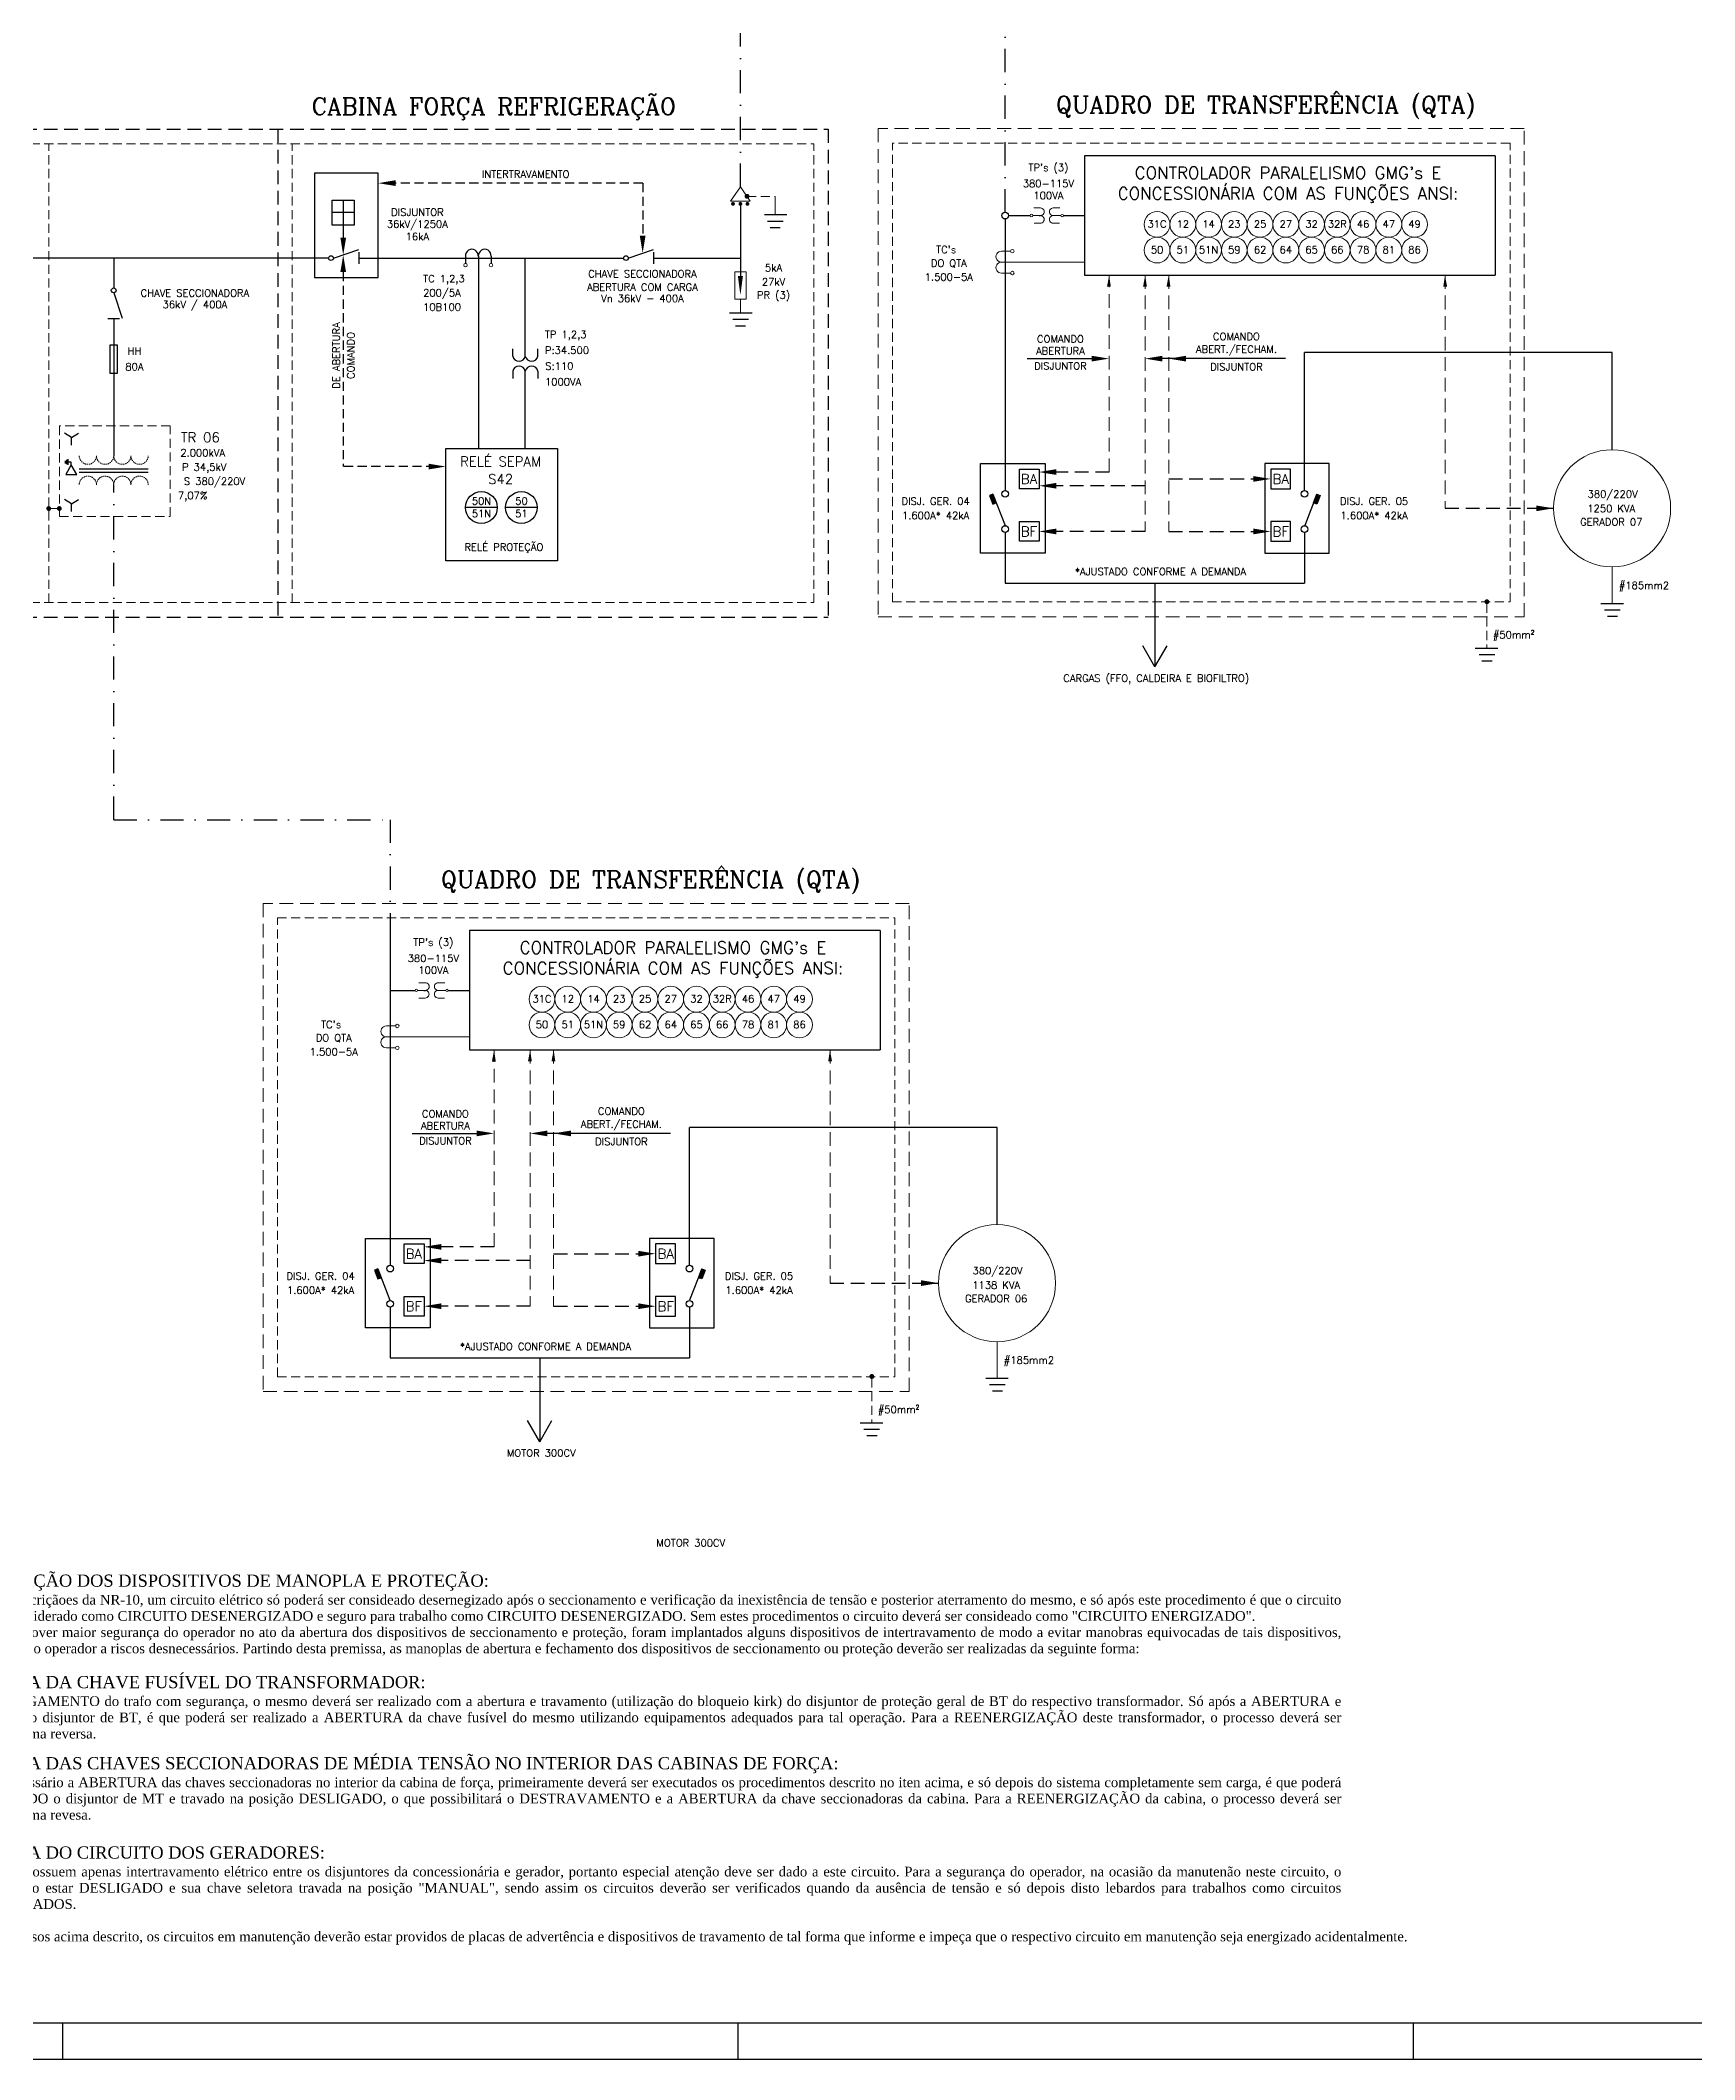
# Model space of a CAD drawing. Header units: millimetres. Extents: x 997 to 4249, y 599 to 1440.
# Drawn here: x 2699 to 3153, y 599 to 1152 of the extents above; entities that cross this region are included whole.
import ezdxf
from ezdxf.enums import TextEntityAlignment as Align

# ---------------------------------------------------------------- set-up
doc = ezdxf.new("R2010")
doc.units = ezdxf.units.MM
for name, pattern in [('DASHDOT', [25.4, 12.7, -6.35, 0, -6.35]), ('DASHDOT2', [12.7, 6.35, -3.175, 0, -3.175]), ('HIDDEN', [0.375, 0.25, -0.125])]:
    doc.linetypes.add(name, pattern=pattern)
for name, color, linetype in [('AT', 5, 'Continuous'), ('BT', 5, 'Continuous'), ('CARIMBO', 8, 'Continuous'), ('LUMINARIA', 1, 'Continuous')]:
    doc.layers.add(name, color=color, linetype=linetype)
doc.styles.add('ROMANC', font='romanc', dxfattribs={"height": 0.3})
doc.styles.add('ROMANS', font='ROMANS.SHX')

# ---------------------------------------------------------------- blocks, each defined once
blk = doc.blocks.new('SETA')
at = {"layer": 'BT'}
blk.add_lwpolyline([(0, 0, 0, 0.1, 0), (0, 0.378, 0.1, 0.1, 0)], format="xyseb", dxfattribs=at)

msp = doc.modelspace()

# ---------------------------------------------------------------- hatches: boundary and pattern name
at = {"layer": 'BT'}
for points in [[(2960.34, 1025.09), (2961.24, 1025.44), (2960.29, 1027.86), (2959.39, 1027.51)], [(3049.06, 1025.09), (3048.16, 1025.44), (3049.11, 1027.86), (3050.01, 1027.51)], [(2791.84, 812.89), (2792.74, 813.24), (2791.79, 815.66), (2790.89, 815.3)], [(2880.56, 812.89), (2879.66, 813.24), (2880.61, 815.66), (2881.51, 815.3)]]:
    msp.add_hatch(color=256, dxfattribs=at).paths.add_polyline_path(points)

# ---------------------------------------------------------------- linework, layer by layer
at = {"linetype": 'HIDDEN', "ltscale": 15}
for p, q in [((2497.78, 1127.78, 181.28), (2915.21, 1127.78, 181.28)), ((2764.41, 1127.78, 756.52), (2764.41, 994.16, 756.52)), ((2915.21, 1127.78, 756.52), (2915.21, 994.16, 756.52)), ((2992.17, 1033.9, -5747.39), (2977.71, 1033.9, -5747.39)), ((3002.05, 1030.15, -5747.39), (2977.71, 1030.15, -5747.39)), ((3008.49, 1032.02, -5747.39), (3034.78, 1032.02, -5747.39)), ((3084.23, 1023.97, -7556.21), (3113.9, 1023.97, -7556.21)), ((3002.05, 1017.64, -5579.57), (2977.71, 1017.64, -5579.57)), ((3008.49, 1017.64, -5579.57), (3034.78, 1017.64, -5579.57)), ((2497.78, 994.16, 755.45), (2915.21, 994.16, 755.45)), ((2823.67, 821.7, 1808.83), (2809.21, 821.7, 1808.83)), ((2839.99, 819.82, 1808.83), (2866.28, 819.82, 1808.83)), ((2833.55, 817.94, 1808.83), (2809.21, 817.94, 1808.83)), ((2915.74, 811.76), (2945.4, 811.76)), ((2833.55, 805.43, 1976.64), (2809.21, 805.43, 1976.64)), ((2839.99, 805.43, 1976.64), (2866.28, 805.43, 1976.64))]:
    msp.add_line(p, q, dxfattribs=at)
at = {"linetype": 'HIDDEN', "lineweight": 13, "ltscale": 15}
for p, q in [((3105.91, 1127.99, -7556.21), (2928.91, 1127.99, -7556.21)), ((2928.91, 1127.99, -7556.21), (2928.91, 994.25, -7556.21)), ((3105.91, 994.25, -7556.21), (3105.91, 1127.99, -7556.21)), ((2928.91, 994.25, -7556.21), (3105.91, 994.25, -7556.21)), ((2937.41, 915.78), (2760.41, 915.78)), ((2760.41, 915.78), (2760.41, 782.05)), ((2937.41, 782.05), (2937.41, 915.78)), ((2760.41, 782.05), (2937.41, 782.05))]:
    msp.add_line(p, q, dxfattribs=at)
at = {"linetype": 'HIDDEN', "ltscale": 10}
for p, q in [((2864.38, 1113.03, -348.53), (2796.68, 1113.03, -347.28)), ((2864.38, 1113.03, -347.5), (2864.38, 1098.44, -347.5)), ((2782.34, 1088.65, -347.5), (2782.34, 1035.41, -347.5)), ((2807.54, 1035.41, -348.29), (2782.34, 1035.41, -347.5))]:
    msp.add_line(p, q, dxfattribs=at)
for p, q in [((2782.34, 1108.35, -347.5), (2782.34, 1101.54, -347.5)), ((2785.37, 1104.98, -347.5), (2779.31, 1104.98, -347.5)), ((2706.26, 1036.28, 279.26), (2706.26, 1037.01, 279.26)), ((2706.63, 1036.07, 279.26), (2706.63, 1037.21, 279.26)), ((2707, 1035.87, 279.26), (2707, 1037.42, 279.26)), ((2707.83, 1036.65, 279.26), (2707, 1036.65, 279.26)), ((2707.83, 1035.88, 279.26), (2707.83, 1036.65, 279.26)), ((2710.02, 1034.83, -347.5), (2728.9, 1034.83, -347.5)), ((2710.02, 1033.85, -347.5), (2728.9, 1033.85, -347.5)), ((2705.54, 599.09), (2705.54, 609.09)), ((2890.54, 599.09), (2890.54, 609.09)), ((3075.54, 599.09), (3075.54, 609.09))]:
    msp.add_line(p, q)
at = {"color": 5, "ltscale": 100}
for p, q in [((2903.9, 1104.33, 672.44), (2897.72, 1104.33, 672.44)), ((2902.86, 1102.57, 672.44), (2898.56, 1102.57, 672.44)), ((2902.08, 1100.82, 672.44), (2899.28, 1100.82, 672.44)), ((2894.39, 1077.41, 195.18), (2888.2, 1077.41, 195.18)), ((2893.35, 1075.65, 195.18), (2889.05, 1075.65, 195.18)), ((2892.57, 1073.89, 195.18), (2889.77, 1073.89, 195.18)), ((3092.45, 985.71, -7556.21), (3098.64, 985.71, -7556.21)), ((3093.5, 983.95, -7556.21), (3097.8, 983.95, -7556.21)), ((3094.28, 982.19, -7556.21), (3097.08, 982.19, -7556.21))]:
    msp.add_line(p, q, dxfattribs=at)
at = {"ltscale": 15}
for p, q in [((2969.75, 1064.97, -6547.19), (2987.41, 1064.97, -6547.19)), ((3040.51, 1064.97, -6547.19), (3006.78, 1064.97, -6547.19)), ((2801.25, 852.77, 1009.03), (2818.91, 852.77, 1009.03)), ((2872.01, 852.77, 1009.03), (2838.28, 852.77, 1009.03))]:
    msp.add_line(p, q, dxfattribs=at)
at = {"color": 2, "ltscale": 100}
for p, q in [((3126.86, 997.94, -7556.21), (3133.05, 997.94, -7556.21)), ((3127.9, 996.18, -7556.21), (3132.2, 996.18, -7556.21)), ((3128.68, 994.42, -7556.21), (3131.48, 994.42, -7556.21))]:
    msp.add_line(p, q, dxfattribs=at)
at = {"ltscale": 100}
for p, q in [((2958.36, 785.73), (2964.55, 785.73)), ((2959.4, 783.98), (2963.7, 783.98)), ((2960.18, 782.22), (2962.99, 782.22)), ((2923.95, 773.5), (2930.14, 773.5)), ((2925, 771.75), (2929.3, 771.75)), ((2925.78, 769.99), (2928.58, 769.99))]:
    msp.add_line(p, q, dxfattribs=at)
for points, elevation in [([(2785.37, 1108.35), (2785.37, 1101.54), (2779.31, 1101.54), (2779.31, 1108.35)], -347.5), ([(2974.62, 1011.71), (2956.96, 1011.71), (2956.96, 1036.22), (2974.62, 1036.22)], -6126.58), ([(2967.57, 1034.72), (2972.97, 1034.72), (2972.97, 1029.33), (2967.57, 1029.33)], -5747.39), ([(3034.78, 1011.71), (3052.44, 1011.71), (3052.44, 1036.22), (3034.78, 1036.22)], -6126.58), ([(3041.83, 1034.72), (3036.42, 1034.72), (3036.42, 1029.33), (3041.83, 1029.33)], -5747.39), ([(2967.57, 1020.33), (2972.97, 1020.33), (2972.97, 1014.94), (2967.57, 1014.94)], -5747.39), ([(3041.83, 1020.33), (3036.42, 1020.33), (3036.42, 1014.94), (3041.83, 1014.94)], -5747.39), ([(2806.12, 799.51), (2788.46, 799.51), (2788.46, 824.02), (2806.12, 824.02)], 1429.63), ([(2799.07, 822.52), (2804.48, 822.52), (2804.48, 817.12), (2799.07, 817.12)], 1808.83), ([(2866.28, 799.51), (2883.94, 799.51), (2883.94, 824.02), (2866.28, 824.02)], 1429.63), ([(2873.33, 822.52), (2867.93, 822.52), (2867.93, 817.12), (2873.33, 817.12)], 1808.83), ([(2799.07, 808.13), (2804.48, 808.13), (2804.48, 802.73), (2799.07, 802.73)], 1808.83), ([(2873.33, 808.13), (2867.93, 808.13), (2867.93, 802.73), (2873.33, 802.73)], 1808.83)]:
    msp.add_lwpolyline(points, close=True, dxfattribs=dict(elevation=elevation))
at = {"lineweight": 13, "ltscale": 0.5, "const_width": 0.52}
for points, elevation in [([(2889.13, 1107.61, 1), (2889.13, 1107.09, 1)], 3.58), ([(2891.15, 1107.61, 1), (2891.15, 1107.09, 1)], 129.76), ([(2893.08, 1107.61, 1), (2893.08, 1107.09, 1)], 3.58)]:
    msp.add_lwpolyline(points, format="xyb", close=True, dxfattribs=dict(at, elevation=elevation))
at = {"linetype": 'HIDDEN', "lineweight": 13, "ltscale": 10, "elevation": 409.11}
msp.add_lwpolyline([(2704.59, 1021.77), (2734.94, 1021.77), (2734.94, 1046.55), (2704.59, 1046.55)], close=True, dxfattribs=at)
for centre, radius in [((2963.7, 1104.14, -6967.79), 0.925), ((2779, 1092.52, -347.18), 0.648), ((2859.79, 1092.52, -347.5), 0.648), ((2719.46, 1083.67, -347.5), 0.648), ((2963.7, 1027.95, -6967.79), 0.925), ((3045.7, 1027.95, -6967.79), 0.925), ((2963.7, 1018.29, -6967.79), 0.925), ((3045.7, 1018.29, -6967.79), 0.925), ((2795.2, 815.74, 588.42), 0.925), ((2877.2, 815.74, 588.42), 0.925), ((2795.2, 806.08, 588.42), 0.925), ((2877.2, 806.08, 588.42), 0.925)]:
    msp.add_circle(centre, radius)
at = {"linetype": 'Continuous', "lineweight": 13, "ltscale": 1.5}
for centre in [(3005.3, 1101.74, -6547.19), (3012.36, 1101.74, -6547.19), (3019.41, 1101.74, -6547.19), (3026.46, 1101.74, -6547.19), (3033.52, 1101.74, -6547.19), (3040.57, 1101.74, -6547.19), (3047.63, 1101.74, -6547.19), (3054.68, 1101.74, -6547.19), (3061.74, 1101.74, -6547.19), (3068.79, 1101.74, -6547.19), (3075.84, 1101.74, -6547.19), (3005.3, 1094.69, -6547.19), (3012.36, 1094.69, -6547.19), (3019.41, 1094.69, -6547.19), (3026.46, 1094.69, -6547.19), (3033.52, 1094.69, -6547.19), (3040.57, 1094.69, -6547.19), (3047.63, 1094.69, -6547.19), (3054.68, 1094.69, -6547.19), (3061.74, 1094.69, -6547.19), (3068.79, 1094.69, -6547.19), (3075.84, 1094.69, -6547.19), (2836.8, 889.54, 1009.03), (2843.86, 889.54, 1009.03), (2850.91, 889.54, 1009.03), (2857.97, 889.54, 1009.03), (2865.02, 889.54, 1009.03), (2872.07, 889.54, 1009.03), (2879.13, 889.54, 1009.03), (2886.18, 889.54, 1009.03), (2893.24, 889.54, 1009.03), (2900.29, 889.54, 1009.03), (2907.35, 889.54, 1009.03), (2836.8, 882.48, 1009.03), (2843.86, 882.48, 1009.03), (2850.91, 882.48, 1009.03), (2857.97, 882.48, 1009.03), (2865.02, 882.48, 1009.03), (2872.07, 882.48, 1009.03), (2879.13, 882.48, 1009.03), (2886.18, 882.48, 1009.03), (2893.24, 882.48, 1009.03), (2900.29, 882.48, 1009.03), (2907.35, 882.48, 1009.03)]:
    msp.add_circle(centre, 3.53, dxfattribs=at)
at = {"linetype": 'HIDDEN', "lineweight": 13, "ltscale": 1.5}
for centre, start, end in [((2712.38, 1038.38, -347.5), 179.9989, 0.0011), ((2717.1, 1038.38, -347.5), 179.9989, 0.0011), ((2721.83, 1038.38, -347.5), 179.9989, 0.0011), ((2726.55, 1038.38, -347.5), 179.9989, 0.0011), ((2712.38, 1030.42, -347.5), 359.9989, 180.0011), ((2717.1, 1030.42, -347.5), 359.9989, 180.0011), ((2721.83, 1030.42, -347.5), 359.9989, 180.0011), ((2726.55, 1030.42, -347.5), 359.9989, 180.0011)]:
    msp.add_arc(centre, 2.36, start, end, dxfattribs=at)
at = {"layer": 'AT', "linetype": 'HIDDEN', "lineweight": 13, "ltscale": 10}
for p, q in [((2501.69, 1123.77, 181.28), (2911.3, 1123.77, 181.28)), ((2701.67, 998.16, 756.52), (2701.67, 1123.77, 756.52)), ((2768.32, 998.16, 756.52), (2768.32, 1123.77, 756.52)), ((2911.3, 998.16, 756.52), (2911.3, 1123.77, 756.52)), ((2932.82, 998.33, -7556.21), (2932.82, 1123.98, -7556.21)), ((3101.99, 1123.98, -7556.21), (2932.82, 1123.98, -7556.21)), ((3101.99, 998.33, -7556.21), (3101.99, 1123.98, -7556.21)), ((2892.96, 1109.39, 424.18), (2900.71, 1109.39, 424.18)), ((2704.46, 1023.91, 858.65), (2701.67, 1023.91, 858.65)), ((2501.69, 998.16, 755.45), (2911.3, 998.16, 755.45)), ((2932.82, 998.33, -6103.08), (3101.99, 998.33, -6103.08)), ((3095.65, 997.89, -7556.21), (3095.65, 985.71, -7556.21)), ((2764.32, 911.78, -241.82), (2933.49, 911.78)), ((2764.32, 786.12), (2764.32, 911.78)), ((2933.49, 786.12), (2933.49, 911.78)), ((2764.32, 786.12, 1453.13), (2933.49, 786.12, 1453.13)), ((2927.15, 785.68), (2927.15, 773.5))]:
    msp.add_line(p, q, dxfattribs=at)
at = {"layer": 'AT', "lineweight": 13, "ltscale": 10}
for p, q in [((2900.71, 1109.39, 672.44), (2900.71, 1104.33, 672.44)), ((2891.19, 1081.21, 195.18), (2891.19, 1077.41, 195.18)), ((2961.45, 785.73), (2961.45, 795.71))]:
    msp.add_line(p, q, dxfattribs=at)
at = {"layer": 'AT', "color": 5, "linetype": 'DASHDOT2'}
for p, q in [((2719.46, 938.66, -347.5), (2719.46, 1030.42, -347.5)), ((2719.46, 938.66, -347.5), (2795.2, 938.66, -347.5)), ((2795.2, 938.66, -347.5), (2795.2, 908.31, 588.42))]:
    msp.add_line(p, q, dxfattribs=at)
at = {"layer": 'AT', "color": 2, "lineweight": 13, "ltscale": 10}
msp.add_line((3129.95, 997.94, -7556.21), (3129.95, 1007.92, -7556.21), dxfattribs=at)
at = {"layer": 'AT', "color": 7, "lineweight": 13, "ltscale": 800}
for points in [[(2791.95, 1113.03, -347.28), (2796.68, 1113.82, -347.28), (2796.68, 1112.25, -347.28)], [(2782.34, 1093.38, -347.5), (2781.56, 1098.11, -347.5), (2783.13, 1098.11, -347.5)], [(2864.38, 1093.88, -347.5), (2863.59, 1098.61, -347.5), (2865.16, 1098.61, -347.5)], [(2782.34, 1093.38, -347.5), (2781.56, 1088.65, -347.5), (2783.13, 1088.65, -347.5)], [(2992.17, 1087.82, -6547.19), (2992.63, 1084.67, -6547.19), (2991.58, 1084.67, -6547.19)], [(3002.05, 1087.86, -6547.19), (3002.5, 1084.7, -6547.19), (3001.46, 1084.7, -6547.19)], [(3008.49, 1087.86, -6547.19), (3008.95, 1084.7, -6547.19), (3007.9, 1084.7, -6547.19)], [(3084.17, 1087.84, -6547.19), (3083.71, 1084.69, -6547.19), (3084.76, 1084.69, -6547.19)], [(2992.15, 1064.97, -6547.19), (2987.41, 1064.18, -6547.19), (2987.41, 1065.75, -6547.19)], [(3002.05, 1064.97, -6547.19), (3006.78, 1065.75, -6547.19), (3006.78, 1064.18, -6547.19)], [(3008.49, 1064.97, -6547.19), (3013.22, 1065.75, -6547.19), (3013.22, 1064.18, -6547.19)], [(2810.46, 1035.41, -347.86), (2805.73, 1036.19, -347.86), (2805.73, 1034.62, -347.86)], [(2972.97, 1033.9, -5747.39), (2977.71, 1034.69, -5747.39), (2977.71, 1033.12, -5747.39)], [(2972.97, 1030.15, -5747.39), (2977.71, 1029.36, -5747.39), (2977.71, 1030.93, -5747.39)], [(3036.42, 1032.02, -5747.39), (3031.69, 1031.24, -5747.39), (3031.69, 1032.81, -5747.39)], [(3113.9, 1023.97, -7555.14), (3109.17, 1023.18, -7555.14), (3109.17, 1024.75, -7555.14)], [(2972.97, 1017.64, -5747.39), (2977.71, 1016.85, -5747.39), (2977.71, 1018.42, -5747.39)], [(3036.42, 1017.64, -5747.39), (3031.69, 1016.85, -5747.39), (3031.69, 1018.42, -5747.39)]]:
    msp.add_solid(points, dxfattribs=at)
at = {"layer": 'AT', "lineweight": 13, "ltscale": 800}
for points in [[(2823.67, 875.62, 1009.03), (2824.13, 872.46, 1009.03), (2823.08, 872.46, 1009.03)], [(2833.55, 875.65, 1009.03), (2834.01, 872.5, 1009.03), (2832.96, 872.5, 1009.03)], [(2839.99, 875.65, 1009.03), (2840.45, 872.5, 1009.03), (2839.4, 872.5, 1009.03)], [(2915.67, 875.64, 1009.03), (2915.21, 872.49, 1009.03), (2916.26, 872.49, 1009.03)], [(2823.65, 852.77, 1009.03), (2818.91, 851.98, 1009.03), (2818.91, 853.55, 1009.03)], [(2833.55, 852.77, 1009.03), (2838.28, 853.55, 1009.03), (2838.28, 851.98, 1009.03)], [(2839.99, 852.77, 1009.03), (2844.73, 853.55, 1009.03), (2844.73, 851.98, 1009.03)], [(2804.48, 821.7, 1808.83), (2809.21, 822.48, 1808.83), (2809.21, 820.91, 1808.83)], [(2804.48, 817.94, 1808.83), (2809.21, 817.16, 1808.83), (2809.21, 818.73, 1808.83)], [(2867.93, 819.82, 1808.83), (2863.19, 819.04, 1808.83), (2863.19, 820.61, 1808.83)], [(2945.4, 811.76, 1.08), (2940.67, 810.98, 1.08), (2940.67, 812.55, 1.08)], [(2804.48, 805.43, 1808.83), (2809.21, 804.65, 1808.83), (2809.21, 806.22, 1808.83)], [(2867.93, 805.43, 1808.83), (2863.19, 804.65, 1808.83), (2863.19, 806.22, 1808.83)]]:
    msp.add_solid(points, dxfattribs=at)
at = {"layer": 'BT', "linetype": 'DASHDOT', "ltscale": 0.5}
for p, q in [((2891.14, 1112.03, 3.58), (2891.14, 1163.17, 3.58)), ((2963.7, 1105.06, -6967.79), (2963.7, 1163.04, -6967.79))]:
    msp.add_line(p, q, dxfattribs=at)
at = {"layer": 'BT'}
for p, q in [((3097.92, 1120.51, -6547.19), (2985.46, 1120.51, -6547.19)), ((2985.46, 1120.51, -6547.19), (2985.46, 1087.86, -6547.19)), ((2891.15, 1107.09, 129.76), (2891.15, 1092.52, 129.76)), ((2963.7, 1103.21, -6967.79), (2963.7, 1028.87, -6967.79)), ((2963.7, 1103.21, -6967.79), (2963.7, 1094.4, -6967.79)), ((2964.62, 1104.15, -6547.19), (2970.56, 1104.15, -6547.19)), ((2972.97, 1104.15, -6547.19), (2973.36, 1104.15, -6547.19)), ((2979.64, 1104.15, -6547.19), (2985.46, 1104.15, -6547.19)), ((2778.37, 1092.52, -347.5), (2519.49, 1092.52, -347.5)), ((2719.46, 1092.52, -347.5), (2719.46, 1084.32, -347.5)), ((2779.65, 1092.52, -347.18), (2786.6, 1094.88, -347.5)), ((2786.7, 1090.93, -347.5), (2786.7, 1094.12, -347.5)), ((2786.7, 1092.52, -347.5), (2859.15, 1092.52, -347.5)), ((2815.85, 1093.03, -349.11), (2815.85, 1091.05, -349.11)), ((2819.36, 1093.03, -349.11), (2819.36, 1040.37, -349.11)), ((2822.85, 1093.02, -349.11), (2822.85, 1091.05, -349.11)), ((2832.23, 1065.69, -409.67), (2832.23, 1092.52, 795.93)), ((2860.43, 1092.52, -347.5), (2867.38, 1094.88, -347.82)), ((2867.48, 1090.93, -347.82), (2867.48, 1094.12, -347.82)), ((2867.48, 1092.52, -347.5), (2891.15, 1092.52, -347.5)), ((2891.15, 1092.52, -347.5), (2891.15, 1087.36, -225.42)), ((2985.46, 1087.86, -6547.19), (3097.92, 1087.86, -6547.19)), ((2719.46, 1083.02, -347.5), (2721.82, 1076.07, -347.82)), ((2717.86, 1075.98, -347.82), (2721.06, 1075.98, -347.82)), ((2719.46, 1075.98, -347.5), (2719.46, 1038.38, -347.5)), ((2828.77, 1065.68, -348.57), (2828.77, 1067.65, -348.57)), ((2835.69, 1065.68, -348.57), (2835.69, 1067.65, -348.57)), ((2832.23, 1065.67, 737.55), (2832.23, 1065.68, 737.55)), ((2832.23, 1065.68, -348.57), (2832.23, 1065.68, -348.57)), ((3045.7, 1028.87, -6967.79), (3045.7, 1066.61, -6967.79)), ((3129.95, 1066.61, -7556.21), (3045.7, 1066.61, -7556.21)), ((3129.95, 1040.02, -7556.21), (3129.95, 1066.61, -7556.21)), ((2828.77, 1061.53, -348.57), (2828.77, 1059.56, -348.57)), ((2832.23, 1040.37, 737.55), (2832.23, 1061.54, 737.55)), ((2832.23, 1061.53, 737.55), (2832.23, 1061.54, 737.55)), ((2835.69, 1061.53, -348.57), (2835.69, 1059.56, -348.57)), ((2707.91, 1043.37, 279.26), (2706.03, 1044.56, 279.26)), ((2707.91, 1043.37, 279.26), (2709.8, 1044.56, 279.26)), ((2707.91, 1041.29, 279.26), (2707.91, 1043.37, 279.26)), ((2707.91, 1025.16, 279.26), (2706.03, 1026.35, 279.26)), ((2707.91, 1025.16, 279.26), (2709.8, 1026.35, 279.26)), ((2707.91, 1023.08, 279.26), (2707.91, 1025.16, 279.26)), ((2824.54, 1024.19, -347.86), (2815.83, 1024.19, -347.86)), ((2835.48, 1024.19, -347.86), (2826.77, 1024.19, -347.86)), ((2960.29, 1027.86, -5747.39), (2963.65, 1019.26, -6547.19)), ((3049.11, 1027.86, -5747.39), (3045.75, 1019.26, -6547.19)), ((2963.7, 1017.36, -6967.79), (2963.7, 1003.46, -6967.79)), ((3045.7, 1017.36, -6967.79), (3045.7, 1003.46, -6967.79)), ((2963.7, 1003.46, -6967.79), (3045.7, 1003.46, -6967.79)), ((3004.7, 1003.46, -6967.79), (3004.7, 980.53, -6967.79)), ((3004.7, 980.53, -6967.79), (3001.37, 986.3, -6967.79)), ((3004.7, 980.53, -6967.79), (3008.03, 986.3, -6967.79)), ((2795.2, 908.31, 588.42), (2795.2, 816.67, 588.42)), ((2929.42, 908.3, 1009.03), (2816.96, 908.3, 1009.03)), ((2816.96, 908.3, 1009.03), (2816.96, 875.65, 1009.03)), ((2795.2, 891.95, 1009.03), (2802.06, 891.95, 1009.03)), ((2804.47, 891.95, 1009.03), (2804.86, 891.95, 1009.03)), ((2811.14, 891.95, 1009.03), (2816.96, 891.95, 1009.03)), ((2816.96, 875.65, 1009.03), (2929.42, 875.65, 1009.03)), ((2877.2, 816.67, 588.42), (2877.2, 854.41, 588.42)), ((2961.45, 854.41), (2877.2, 854.41)), ((2961.45, 827.81), (2961.45, 854.41)), ((2791.79, 815.66, 1808.83), (2795.15, 807.05, 1009.03)), ((2880.61, 815.66, 1808.83), (2877.25, 807.05, 1009.03)), ((2795.2, 805.16, 588.42), (2795.2, 791.26, 588.42)), ((2877.2, 805.16, 588.42), (2877.2, 791.26, 588.42)), ((2795.2, 791.26, 588.42), (2877.2, 791.26, 588.42)), ((2836.2, 791.26, 588.42), (2836.2, 768.32, 588.42)), ((2836.2, 768.32, 588.42), (2832.87, 774.1, 588.42)), ((2836.2, 768.32, 588.42), (2839.53, 774.1, 588.42))]:
    msp.add_line(p, q, dxfattribs=at)
at = {"layer": 'BT', "ltscale": 100}
for p, q in [((3097.92, 1120.51, -6547.19), (3097.92, 1087.86, -6547.19)), ((2929.42, 908.3, 1009.03), (2929.42, 875.65, 1009.03))]:
    msp.add_line(p, q, dxfattribs=at)
at = {"layer": 'BT', "lineweight": 13, "ltscale": 0.5}
for p, q in [((2888.43, 1108.13, 550.36), (2891.14, 1112.03, 3.58)), ((2891.14, 1112.03, 3.58), (2893.82, 1108.13, 550.36)), ((2893.82, 1108.13, 550.36), (2888.43, 1108.13, 550.36))]:
    msp.add_line(p, q, dxfattribs=at)
at = {"layer": 'BT', "lineweight": 13, "ltscale": 1.5}
for p, q in [((2973.33, 1106.25, -6547.19), (2971.56, 1106.26, -6547.19)), ((2976.88, 1106.25, -6547.19), (2978.64, 1106.25, -6547.19)), ((2973.33, 1104.15, -6547.19), (2971.23, 1104.16, -6547.19)), ((2973.32, 1102.05, -6547.19), (2971.6, 1102.06, -6547.19)), ((2976.87, 1104.15, -6547.19), (2978.97, 1104.15, -6547.19)), ((2976.87, 1102.05, -6547.19), (2978.59, 1102.05, -6547.19)), ((2962.66, 1094.4, -6967.79), (2965.18, 1094.4, -6967.79)), ((2962.66, 1088.4, -6967.79), (2965.12, 1088.4, -6967.79)), ((2804.83, 891.95, 1009.03), (2802.73, 891.95, 1009.03)), ((2804.83, 894.05, 1009.03), (2803.06, 894.05, 1009.03)), ((2808.37, 891.94, 1009.03), (2810.47, 891.94, 1009.03)), ((2808.38, 894.04, 1009.03), (2810.14, 894.04, 1009.03)), ((2804.82, 889.85, 1009.03), (2803.1, 889.85, 1009.03)), ((2808.37, 889.84, 1009.03), (2810.09, 889.84, 1009.03)), ((2794.16, 882.2, 588.42), (2796.69, 882.2, 588.42)), ((2794.16, 876.2, 588.42), (2796.62, 876.2, 588.42))]:
    msp.add_line(p, q, dxfattribs=at)
at = {"layer": 'BT', "lineweight": 13}
for p, q in [((2962.66, 1091.4, -6967.79), (2985.46, 1091.4, -6967.79)), ((2794.16, 879.2, 588.42), (2816.96, 879.2, 588.42))]:
    msp.add_line(p, q, dxfattribs=at)
at = {"layer": 'BT', "color": 7, "linetype": 'HIDDEN', "lineweight": 13, "ltscale": 15}
for p, q in [((2992.17, 1033.9, -6547.19), (2992.17, 1087.82, -6547.19)), ((3002.05, 1087.86, -6547.19), (3002.05, 1017.64, -6547.19)), ((3008.49, 1087.86, -6547.19), (3008.49, 1017.64, -6547.19)), ((3084.23, 1087.84, -6547.19), (3084.23, 1023.97, -6547.19))]:
    msp.add_line(p, q, dxfattribs=at)
at = {"layer": 'BT', "linetype": 'HIDDEN', "lineweight": 13, "ltscale": 15}
for p, q in [((2823.67, 821.7, 1009.03), (2823.67, 875.62, 1009.03)), ((2833.55, 875.65, 1009.03), (2833.55, 805.43, 1009.03)), ((2839.99, 875.65, 1009.03), (2839.99, 805.43, 1009.03)), ((2915.74, 875.64, 1009.03), (2915.74, 811.76, 1009.03))]:
    msp.add_line(p, q, dxfattribs=at)
at = {"layer": 'BT', "ltscale": 100, "elevation": 73.11}
msp.add_lwpolyline([(2791.95, 1115.74), (2774.43, 1115.74), (2774.43, 1087.22), (2791.95, 1087.22)], close=True, dxfattribs=at)
at = {"layer": 'BT', "lineweight": 13, "ltscale": 0.5, "const_width": 0.667}
for points, elevation in [([(2892.96, 1109.76, -1), (2892.96, 1109.09, -1)], 424.18), ([(2701.67, 1023.58, 1), (2701.67, 1024.24, 1)], 858.65), ([(2704.56, 1023.58, 1), (2704.56, 1024.24, 1)], 283.41)]:
    msp.add_lwpolyline(points, format="xyb", close=True, dxfattribs=dict(at, elevation=elevation))
at = {"layer": 'BT', "lineweight": 13, "ltscale": 0.5, "elevation": 195.18}
msp.add_lwpolyline([(2889.65, 1088.72), (2892.74, 1088.72), (2892.74, 1081.21), (2889.65, 1081.21)], close=True, dxfattribs=at)
at = {"layer": 'BT'}
for points, elevation in [([(2720.55, 1068.67), (2718.37, 1068.67), (2718.37, 1060.95), (2720.55, 1060.95)], 756.52), ([(2810.46, 1040.37), (2841.03, 1040.37), (2841.03, 1009.58), (2810.46, 1009.58)], -349.11), ([(2707.83, 1035.88), (2706.32, 1033.26), (2709.35, 1033.26)], 279.26), ([(2960.29, 1027.86), (2959.39, 1027.51), (2960.34, 1025.09), (2961.24, 1025.44)], -5747.39), ([(3049.11, 1027.86), (3050.01, 1027.51), (3049.06, 1025.09), (3048.16, 1025.44)], -5747.39), ([(2791.79, 815.66), (2790.89, 815.3), (2791.84, 812.89), (2792.74, 813.24)], 1808.83), ([(2880.61, 815.66), (2881.51, 815.3), (2880.56, 812.89), (2879.66, 813.24)], 1808.83)]:
    msp.add_lwpolyline(points, close=True, dxfattribs=dict(at, elevation=elevation))
at = {"layer": 'BT', "color": 0, "lineweight": 13, "ltscale": 0.5, "const_width": 0.667, "elevation": -7556.21}
msp.add_lwpolyline([(3095.65, 998.05, 1), (3095.65, 998.72, 1)], format="xyb", close=True, dxfattribs=at)
at = {"layer": 'BT', "lineweight": 13, "ltscale": 0.5, "const_width": 0.667}
msp.add_lwpolyline([(2927.15, 785.85, 1), (2927.15, 786.52, 1)], format="xyb", close=True, dxfattribs=at)
at = {"layer": 'BT', "lineweight": 13, "ltscale": 1.5}
for centre, radius in [((2970.9, 1104.16, -6547.19), 0.336), ((2979.3, 1104.15, -6547.19), 0.336), ((2815.85, 1090.57, -349.11), 0.48), ((2822.85, 1090.57, -349.11), 0.48), ((2965.66, 1094.4, -6967.79), 0.48), ((2965.66, 1088.4, -6967.79), 0.48), ((2802.4, 891.95, 1009.03), 0.336), ((2810.8, 891.94, 1009.03), 0.336), ((2797.16, 882.2, 588.42), 0.48), ((2797.16, 876.2, 588.42), 0.48)]:
    msp.add_circle(centre, radius, dxfattribs=at)
at = {"layer": 'BT', "color": 2, "lineweight": 13, "ltscale": 0.5}
msp.add_circle((3129.95, 1023.97, -7556.21), 16.05, dxfattribs=at)
at = {"layer": 'BT'}
for centre in [(2820.19, 1024.19, -347.86), (2831.13, 1024.19, -347.86)]:
    msp.add_circle(centre, 4.35, dxfattribs=at)
at = {"layer": 'BT', "lineweight": 13, "ltscale": 0.5}
msp.add_circle((2961.45, 811.76), 16.05, dxfattribs=at)
at = {"layer": 'BT', "lineweight": 13, "ltscale": 1.5}
for centre, radius, start, end in [((2973.33, 1105.2, -6547.19), 1.05, 269.9235, 89.9256), ((2976.87, 1105.2, -6547.19), 1.05, 89.9235, 269.9256), ((2973.32, 1103.1, -6547.19), 1.05, 269.9235, 89.9256), ((2976.87, 1103.1, -6547.19), 1.05, 89.9235, 269.9256), ((2962.66, 1092.9, -6967.79), 1.5, 89.9989, 270.0011), ((2962.66, 1089.9, -6967.79), 1.5, 89.9989, 270.0011), ((2804.82, 890.9, 1009.03), 1.05, 269.9235, 89.9256), ((2804.83, 893, 1009.03), 1.05, 269.9235, 89.9256), ((2808.37, 890.89, 1009.03), 1.05, 89.9235, 269.9256), ((2808.38, 892.99, 1009.03), 1.05, 89.9235, 269.9256), ((2794.16, 880.7, 588.42), 1.5, 89.9989, 270.0011), ((2794.16, 877.7, 588.42), 1.5, 89.9989, 270.0011)]:
    msp.add_arc(centre, radius, start, end, dxfattribs=at)
at = {"layer": 'BT'}
for centre, radius, start, end in [((2817.6, 1093.15, -349.11), 1.76, 356.026, 183.974), ((2821.1, 1093.16, -349.11), 1.75, 355.7693, 184.2307), ((2830.5, 1066.06, -348.57), 1.77, 192.4167, 347.5836), ((2830.5, 1061.15, -348.57), 1.77, 12.4164, 167.5833), ((2833.96, 1066.06, -348.57), 1.77, 192.4164, 347.5833), ((2833.96, 1061.15, -348.57), 1.77, 12.4167, 167.5836)]:
    msp.add_arc(centre, radius, start, end, dxfattribs=at)
at = {"layer": 'CARIMBO'}
msp.add_line((3435.54, 609.09), (2281.54, 609.09), dxfattribs=at)
at = {"layer": 'CARIMBO', "color": 7}
msp.add_line((3445.54, 599.09), (2256.54, 599.09), dxfattribs=at)
at = {"layer": 'LUMINARIA', "color": 7}
msp.add_line((2782.34, 1101.54, -347.5), (2782.34, 1098.11, -347.5), dxfattribs=at)

# ---------------------------------------------------------------- block references
at = {"xscale": 13.86666320030347, "yscale": 13.86666320030347, "zscale": 13.86666320030347, "rotation": 359.9534936706489}
msp.add_blockref('SETA', (2891.15, 1082.36, -225.42), dxfattribs=at)

# ---------------------------------------------------------------- texts
at = {"color": 5}
for s, height, style, p in [('CABINA FORÇA REFRIGERAÇÃO', 4.6667, 'ROMANC', (2823.6, 1131.73, 335.92)), ('QUADRO DE TRANSFERÊNCIA (QTA)', 4.6667, 'ROMANC', (3035.08, 1132.19, 1337.32)), ("CONTROLADOR PARALELISMO GMG's E", 3.3333, 'ROMANS', (3041.18, 1114.19, -6547.19)), ('CONCESSIONÁRIA COM AS FUNÇÕES ANSI:', 3.3333, 'ROMANS', (3041.18, 1108.56, -6547.19)), ('HH', 2, 'ROMANS', (2725.14, 1066.01, 279.26)), ('80A', 2, 'ROMANS', (2725.14, 1061.75, 279.26)), ('RELÉ SEPAM', 2.667, 'ROMANS', (2825.46, 1035.45, -349.11)), ('S42', 2.667, 'ROMANS', (2825.46, 1030.64, -347.86))]:
    msp.add_text(s, height=height, dxfattribs=dict(at, style=style)).set_placement(p, align=Align.CENTER)
at = {"style": 'ROMANS'}
for s, p in [("TP's (3)", (2975.54, 1117.17, -6547.19)), ('380-115V', (2975.54, 1112.93, -6547.19)), ('100VA', (2975.54, 1109.65, -6547.19)), ('31C', (3005.3, 1101.84, -6547.19)), ('12', (3012.36, 1101.84, -6547.19)), ('14', (3019.41, 1101.84, -6547.19)), ('23', (3026.46, 1101.84, -6547.19)), ('25', (3033.52, 1101.84, -6547.19)), ('27', (3040.57, 1101.84, -6547.19)), ('32', (3047.63, 1101.84, -6547.19)), ('32R', (3054.68, 1101.84, -6547.19)), ('46', (3061.74, 1101.84, -6547.19)), ('47', (3068.79, 1101.84, -6547.19)), ('49', (3075.84, 1101.84, -6547.19)), ("TC's", (2947.51, 1094.82, -6547.19)), ('50', (3005.3, 1094.78, -6547.19)), ('51', (3012.36, 1094.78, -6547.19)), ('51N', (3019.41, 1094.78, -6547.19)), ('59', (3026.46, 1094.78, -6547.19)), ('62', (3033.52, 1094.78, -6547.19)), ('64', (3040.57, 1094.78, -6547.19)), ('65', (3047.63, 1094.78, -6547.19)), ('66', (3054.68, 1094.78, -6547.19)), ('78', (3061.74, 1094.78, -6547.19)), ('81', (3068.79, 1094.78, -6547.19)), ('86', (3075.84, 1094.78, -6547.19)), ('DO QTA', (2948.25, 1091.04, -6547.19)), ('1.500-5A', (2948.25, 1087.32, -6547.19)), ('50N', (2820.23, 1025.97, -1149.27)), ('51N', (2820.23, 1022.54, -1149.27)), ('50', (2831.17, 1025.97, -1149.27)), ('51', (2831.17, 1022.54, -1149.27)), ('380-115V', (2807.04, 900.72, 1009.03)), ("TP's (3)", (2807.04, 904.97, 1009.03)), ('100VA', (2807.04, 897.45, 1009.03)), ('31C', (2836.8, 889.63, 1009.03)), ('12', (2843.86, 889.63, 1009.03)), ('14', (2850.91, 889.63, 1009.03)), ('23', (2857.96, 889.63, 1009.03)), ('25', (2865.02, 889.63, 1009.03)), ('27', (2872.07, 889.63, 1009.03)), ('32', (2879.13, 889.63, 1009.03)), ('32R', (2886.18, 889.63, 1009.03)), ('46', (2893.24, 889.63, 1009.03)), ('47', (2900.29, 889.63, 1009.03)), ('49', (2907.35, 889.63, 1009.03)), ('DO QTA', (2779.75, 878.83, 1009.03)), ("TC's", (2779.01, 882.62, 1009.03)), ('50', (2836.8, 882.58, 1009.03)), ('51', (2843.86, 882.58, 1009.03)), ('51N', (2850.91, 882.58, 1009.03)), ('59', (2857.96, 882.58, 1009.03)), ('62', (2865.02, 882.58, 1009.03)), ('64', (2872.07, 882.58, 1009.03)), ('65', (2879.13, 882.58, 1009.03)), ('66', (2886.18, 882.58, 1009.03)), ('78', (2893.24, 882.58, 1009.03)), ('81', (2900.29, 882.58, 1009.03)), ('86', (2907.35, 882.58, 1009.03)), ('1.500-5A', (2779.75, 875.12, 1009.03))]:
    msp.add_text(s, height=2, dxfattribs=at).set_placement(p, align=Align.MIDDLE)
for s, height, style, p in [('INTERTRAVAMENTO', 2, 'ROMANS', (2832.33, 1114.49, -768.1)), ('36kV/1250A', 2, 'ROMANS', (2802.65, 1100.83, -347.5)), ('DISJUNTOR', 2, 'ROMANS', (2802.65, 1104.06, -347.5)), ('16kA', 2, 'ROMANS', (2802.65, 1097.4, -347.5)), ('ABERTURA COM CARGA', 2, 'ROMANS', (2864.32, 1083.56, -768.1)), ('CHAVE SECCIONADORA', 2, 'ROMANS', (2864.32, 1087.18, -768.1)), ('27kV', 2, 'ROMANS', (2900.24, 1084.97, 293.16)), ('CHAVE SECCIONADORA', 2, 'ROMANS', (2741.71, 1081.93, 279.26)), ('36kV / 400A', 2, 'ROMANS', (2741.71, 1078.8, 279.26)), ('Vn 36kV - 400A', 2, 'ROMANS', (2864.32, 1080.47, -768.1)), ('PR (3)', 2, 'ROMANS', (2900.24, 1081.37, 293.16)), ('ABERTURA', 2, 'ROMANS', (2978.83, 1066.07, -6547.19)), ('COMANDO', 2, 'ROMANS', (2978.83, 1069.35, -6547.19)), ('ABERT./FECHAM.', 2, 'ROMANS', (3027.04, 1066.53, -6547.19)), ('COMANDO', 2, 'ROMANS', (3027.04, 1070.05, -6547.19)), ('DISJUNTOR', 2, 'ROMANS', (2978.83, 1061.95, -6547.19)), ('DISJUNTOR', 2, 'ROMANS', (3027.04, 1061.72, -6547.19)), ('BA', 2.667, 'ROMANS', (2970.21, 1030.66, -6967.79)), ('BA', 2.667, 'ROMANS', (3039.19, 1030.66, -6967.79)), ('DISJ. GER. 04', 2, 'ROMANS', (2944.64, 1024.91, -6126.58)), ('DISJ. GER. 05', 2, 'ROMANS', (3064.76, 1024.91, -6126.58)), ('1.600A* 42kA', 2, 'ROMANS', (2944.64, 1021.01, -6126.58)), ('BF', 2.667, 'ROMANS', (2970.21, 1016.28, -6967.79)), ('BF', 2.667, 'ROMANS', (3039.19, 1016.28, -6967.79)), ('1.600A* 42kA', 2, 'ROMANS', (3064.76, 1021.01, -6126.58)), ('RELÉ PROTEÇÃO', 2, 'ROMANS', (2826.35, 1012.36, 453.65)), ('*AJUSTADO CONFORME A DEMANDA', 2, 'ROMANS', (3006.26, 1005.63, -6126.58)), ('#50mm²', 2, 'ROMANS', (3102.98, 988.35, -4966.45)), ('CARGAS (FFO, CALDEIRA E BIOFILTRO)', 2, 'ROMANS', (3005.08, 976.44, -6967.79)), ('QUADRO DE TRANSFERÊNCIA (QTA)', 4.6667, 'ROMANC', (2866.58, 919.98, 8893.54)), ("CONTROLADOR PARALELISMO GMG's E", 3.3333, 'ROMANS', (2872.68, 901.99, 1009.03)), ('CONCESSIONÁRIA COM AS FUNÇÕES ANSI:', 3.3333, 'ROMANS', (2872.68, 896.36, 1009.03)), ('COMANDO', 2, 'ROMANS', (2810.34, 857.14, 1009.03)), ('COMANDO', 2, 'ROMANS', (2858.54, 857.84, 1009.03)), ('DISJUNTOR', 2, 'ROMANS', (2810.34, 849.75, 1009.03)), ('ABERTURA', 2, 'ROMANS', (2810.34, 853.87, 1009.03)), ('ABERT./FECHAM.', 2, 'ROMANS', (2858.54, 854.32, 1009.03)), ('DISJUNTOR', 2, 'ROMANS', (2858.54, 849.52, 1009.03)), ('BA', 2.667, 'ROMANS', (2801.71, 818.46, 588.42)), ('BA', 2.667, 'ROMANS', (2870.69, 818.46, 588.42)), ('DISJ. GER. 04', 2, 'ROMANS', (2776.14, 812.7, 1429.63)), ('DISJ. GER. 05', 2, 'ROMANS', (2896.26, 812.7, 1429.63)), ('380/220V', 2, 'ROMANS', (2961.6, 814.17, -420.61)), ('1.600A* 42kA', 2, 'ROMANS', (2776.14, 808.81, 1429.63)), ('1.600A* 42kA', 2, 'ROMANS', (2896.26, 808.81, 1429.63)), ('GERADOR 06', 2, 'ROMANS', (2961.23, 806.52, -420.61)), ('1138 KVA', 2, 'ROMANS', (2961.23, 810.22, -420.61)), ('BF', 2.667, 'ROMANS', (2801.71, 804.07, 588.42)), ('BF', 2.667, 'ROMANS', (2870.69, 804.07, 588.42)), ('*AJUSTADO CONFORME A DEMANDA', 2, 'ROMANS', (2837.76, 793.43, 1429.63)), ('#185mm2', 2, 'ROMANS', (2970.18, 789.66, -801.41)), ('#50mm²', 2, 'ROMANS', (2934.48, 776.14, 2589.76)), ('MOTOR 300CV', 2, 'ROMANS', (2836.59, 764.23, 588.42)), ('MOTOR 300CV', 2, 'ROMANS', (2877.56, 739.6, 350.18))]:
    msp.add_text(s, height=height, dxfattribs=dict(style=style)).set_placement(p, align=Align.CENTER)
at = {"color": 7, "style": 'ROMANS'}
msp.add_text('5kA', height=2, dxfattribs=at).set_placement((2900.24, 1088.85, 293.16), align=Align.CENTER)
at = {"style": 'ROMANS'}
for s, p in [('TC 1,2,3', (2804.23, 1085.87, -1014.09)), ('200/5A', (2804.23, 1081.98, -1014.09)), ('10B100', (2804.23, 1078.1, -1014.09)), ('TP 1,2,3', (2837.6, 1070.59, 453.65)), ('P:34.500', (2837.6, 1066.26, 453.65)), ('S:110', (2837.7, 1061.93, 453.65)), ('1000VA', (2837.6, 1057.6, 453.65))]:
    msp.add_text(s, height=2, dxfattribs=at).set_placement(p)
for s, p in [('DE ABERTURA', (2781.45, 1065.83, -767.21)), ('COMANDO', (2785.4, 1065.83, -767.21))]:
    msp.add_text(s, height=2, rotation=90, dxfattribs=at).set_placement(p, align=Align.CENTER)
for s, height, p in [('2.000kVA', 2, (2749.98, 1038.16, -975.99)), ('TR 06', 2.667, (2748.52, 1042.06, -975.99)), ('P 34,5kV', 2, (2750.36, 1034.27, -975.99)), ('S 380/220V', 2, (2755.51, 1030.37, -975.99)), ('7,07%%%', 2, (2745.13, 1026.47, -975.99))]:
    msp.add_text(s, height=height, dxfattribs=at).set_placement(p, align=Align.RIGHT)
at = {"color": 2, "style": 'ROMANS'}
for s, p in [('380/220V', (3130.1, 1026.88, -7976.82)), ('1250 KVA', (3129.73, 1022.93, -7976.82)), ('GERADOR 07', (3129.73, 1019.23, -7976.82)), ('#185mm2', (3138.68, 1001.87, -8357.62))]:
    msp.add_text(s, height=2, dxfattribs=at).set_placement(p, align=Align.CENTER)
at = {"insert": (2672.44, 731.94), "char_height": 2, "width": 382.1887, "attachment_point": 1, "style": 'ROMANS'}
msp.add_mtext('\\A1;\\pxqj;{\\fTimes New Roman|b0|i0|c0|p18;\\H1.6667x;\\C5;DA OPERAÇÃO DOS DISPOSITIVOS DE MANOPLA E PROTEÇÃO:\\P\\pt54;\\H0.79998x;\\C256;Conforme prescriçãoes da NR-10, um circuito elétrico só poderá ser consideado desernegizado após o seccionamento e verificação da inexistência de tensão e posterior aterramento do mesmo, e só após este procedimento é que o circuito poderá ser considerado como CIRCUITO DESENERGIZADO e seguro para trabalho como CIRCUITO DESENERGIZADO. Sem estes procedimentos o circuito deverá ser consideado como "CIRCUITO ENERGIZADO".\\PA fim de promover maior segurança do operador no ato da abertura dos dispositivos de seccionamento e proteção, foram implantados alguns dispositivos de intertravamento de modo a evitar manobras equivocadas de tais dispositivos, expondo assim o operador a riscos desnecessários. Partindo desta premissa, as manoplas de abertura e fechamento dos dispositivos de seccionamento ou proteção deverão ser realizadas da seguinte forma:\\P\\H0.99999x;\\P\\H1.25x;\\C5;ABERTURA DA CHAVE FUSÍVEL DO TRANSFORMADOR:\\P\\H0.79999x;\\C256;Para o DESLIGAMENTO do trafo com segurança, o mesmo deverá ser realizado com a abertura e travamento (utilização do bloqueio kirk) do disjuntor de proteção geral de BT do respectivo transformador. Só após a ABERTURA e BLOQUEIO do disjuntor de BT, é que poderá ser realizado a ABERTURA da chave fusível do mesmo utilizando equipamentos adequados para tal operação. Para a REENERGIZAÇÃO deste transformador, o processo deverá ser repetido de forma reversa.\\H0.75002x;\\P\\P\\H1.6666x;\\C5;ABERTURA DAS CHAVES SECCIONADORAS DE MÉDIA TENSÃO NO INTERIOR DAS CABINAS DE FORÇA:\\P\\H0.79999x;\\C256;Caso seja necessário a ABERTURA das chaves seccionadoras no interior da cabina de força, primeiramente deverá ser executados os procedimentos descrito no iten acima, e só depois do sistema completamente sem carga, é que poderá ser DESLIGADO o disjuntor de MT e travado na posição DESLIGADO, o que possibilitará o DESTRAVAMENTO e a ABERTURA da chave seccionadoras da cabina. Para a REENERGIZAÇÃO da cabina, o processo deverá ser repetido de forma revesa.\\P\\H1.25x;\\P\\C5;ABERTURA DO CIRCUITO DOS GERADORES:\\P\\H0.79999x;\\C256;Os geradores possuem apenas intertravamento elétrico entre os disjuntores da concessionária e gerador, portanto especial atenção deve ser dado a este circuito. Para a segurança do operador, na ocasião da manutenão neste circuito, o gerador deverão estar DESLIGADO e sua chave seletora travada na posição "MANUAL", sendo assim os circuitos deverão ser verificados quando da ausência de tensão e só depois disto lebardos para trabalhos como circuitos DESENERGIZADOS. \\P\\PEm todos os casos acima descrito, os circuitos em manutenção deverão estar providos de placas de advertência e dispositivos de travamento de tal forma que informe e impeça que o respectivo circuito em manutenção seja energizado acidentalmente.}', dxfattribs=at)

doc.saveas('drawing.dxf')
